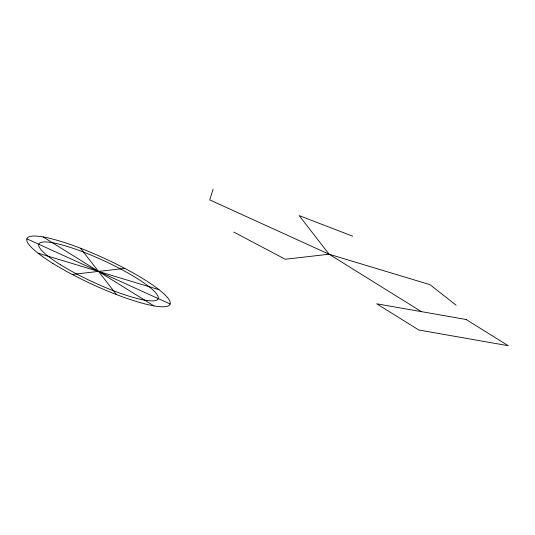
<?xml version="1.0" encoding="UTF-8"?>
<svg xmlns="http://www.w3.org/2000/svg" width="535" height="535" viewBox="0 0 535 535"><rect width="100%" height="100%" fill="white"/><g stroke="black" fill="none" stroke-linecap="round" stroke-linejoin="round"><path stroke-width="0.8" d="M213.084 189.283L209.72 199.896L329.092 254.212L421.393 311.644M72.218 274.448L124.795 268.389M456.141 305.224L429.953 284.653L329.092 254.212L285.275 259.261L233.815 232.096M37.992 253.155L159.022 289.682M352.672 236.196L299.132 215.592L329.092 254.212M26.877 238.831L170.13 304.007M43.128 236.958L153.886 305.88M80.531 248.247L116.483 294.591M466.099 319.489L376.687 303.793L418.838 330.021L508.25 345.717L466.099 319.489M60.475 264.745A65.591 11.951 24.7 0 0 157.491 299.627A65.591 11.951 24.7 0 0 77.555 249.885A65.591 11.951 24.7 0 0 60.475 264.745M52.871 263.407A78.712 14.345 24.7 0 0 169.281 305.264A78.712 14.345 24.7 0 0 73.369 245.578A78.712 14.345 24.7 0 0 52.871 263.407"/></g></svg>
